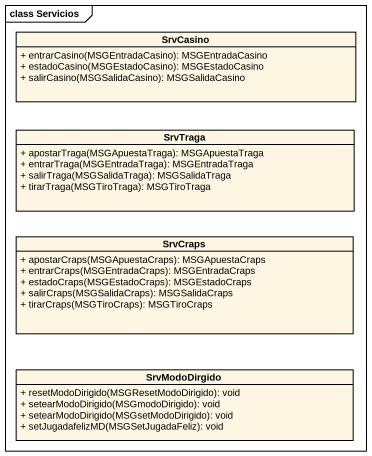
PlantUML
@startuml
mainframe class Servicios
hide circle
hide empty members
skinparam classAttributeIconSize 0
class SrvCasino {
  + entrarCasino(MSGEntradaCasino): MSGEntradaCasino
  + estadoCasino(MSGEstadoCasino): MSGEstadoCasino
  + salirCasino(MSGSalidaCasino): MSGSalidaCasino
}
class SrvTraga {
  + apostarTraga(MSGApuestaTraga): MSGApuestaTraga
  + entrarTraga(MSGEntradaTraga): MSGEntradaTraga
  + salirTraga(MSGSalidaTraga): MSGSalidaTraga
  + tirarTraga(MSGTiroTraga): MSGTiroTraga
}
class SrvCraps {
  + apostarCraps(MSGApuestaCraps): MSGApuestaCraps
  + entrarCraps(MSGEntradaCraps): MSGEntradaCraps
  + estadoCraps(MSGEstadoCraps): MSGEstadoCraps
  + salirCraps(MSGSalidaCraps): MSGSalidaCraps
  + tirarCraps(MSGTiroCraps): MSGTiroCraps
}
class SrvModoDirgido {
  + resetModoDirigido(MSGResetModoDirigido): void
  + setearModoDirigido(MSGmodoDirigido): void
  + setearModoDirigido(MSGsetModoDirigido): void
  + setJugadafelizMD(MSGSetJugadaFeliz): void
}
@enduml
